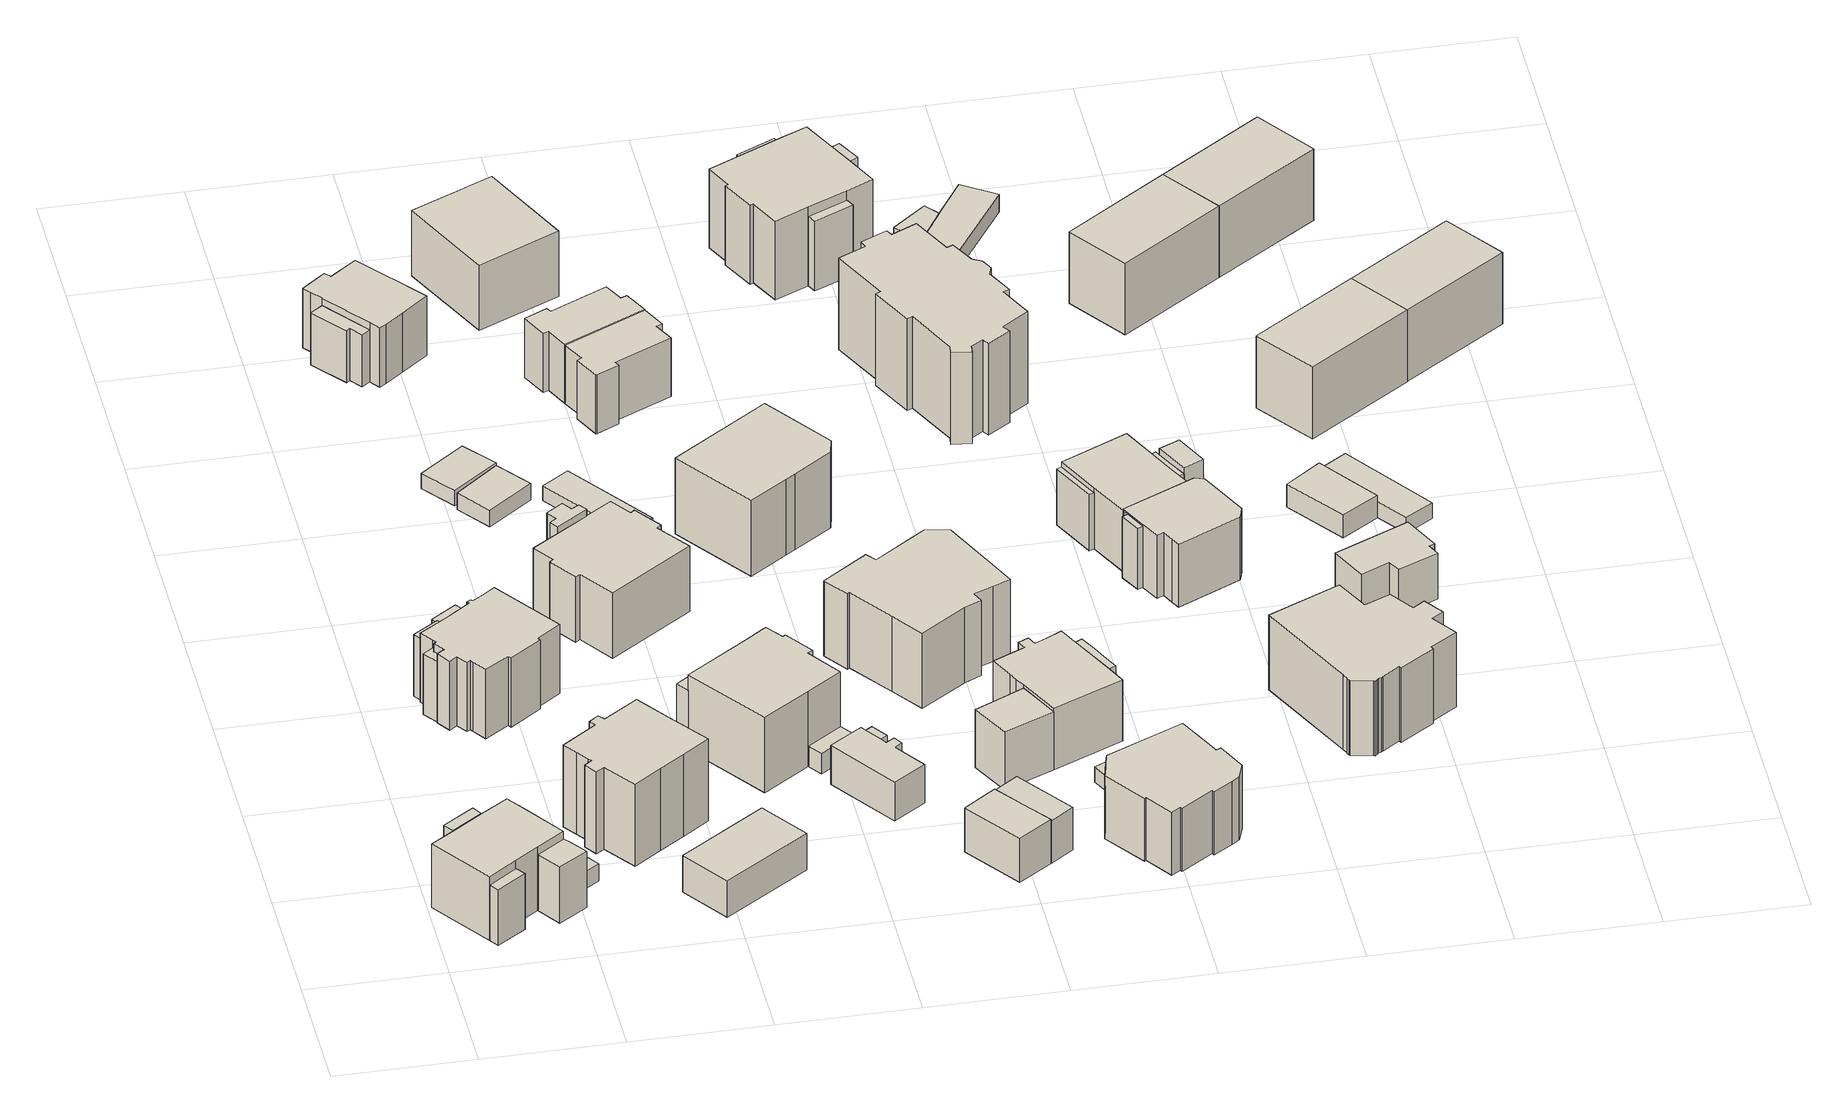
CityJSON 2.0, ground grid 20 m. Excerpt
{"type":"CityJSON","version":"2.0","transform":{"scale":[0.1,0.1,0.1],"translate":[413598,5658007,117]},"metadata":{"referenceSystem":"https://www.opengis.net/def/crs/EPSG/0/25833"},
"CityObjects":{
"building1":{"type":"Building","attributes":{"Gemeindeschluessel":14612000,"Geometrietyp2DReferenz":"3000","function":"31001_9998","roofType":"9999"},"children":["building1-1","building1-2","building1-3","building1-4"]},
"building1-1":{"type":"BuildingPart","attributes":{"Dachtyp_tdc":"tdcTentRoof","Dachneigung":26.43,"QualitaetDacherkennung":45,"Geometrietyp2DReferenz":"3000","measuredHeight":11.79,"roofType":"3500"},"parents":["building1"],"geometry":[{"type":"Solid","lod":"1","boundaries":[[[[0,1,2,3,4,5,6,7,8]],[[9,10,11,12,13,14,15,16,17]],[[8,10,9,0]],[[7,11,10,8]],[[6,12,11,7]],[[5,13,12,6]],[[4,14,13,5]],[[3,15,14,4]],[[2,16,15,3]],[[1,17,16,2]],[[0,9,17,1]]]]}]},
"building1-2":{"type":"BuildingPart","attributes":{"Dachtyp_tdc":"tdcPolyFlatRoof","Dachneigung":28.21,"QualitaetDacherkennung":43,"Geometrietyp2DReferenz":"3000","measuredHeight":9.54,"roofType":"2100"},"parents":["building1"],"geometry":[{"type":"Solid","lod":"1","boundaries":[[[[18,19,20,21]],[[22,16,15,23]],[[21,16,22,18]],[[20,15,16,21]],[[19,23,15,20]],[[18,22,23,19]]]]}]},
"building1-3":{"type":"BuildingPart","attributes":{"Dachtyp_tdc":"tdcHipAndGableRoof","Dachneigung":23.7,"QualitaetDacherkennung":66,"Geometrietyp2DReferenz":"3000","measuredHeight":9.81,"roofType":"5000"},"parents":["building1"],"geometry":[{"type":"Solid","lod":"1","boundaries":[[[[24,25,26,27,28]],[[29,14,13,30,31]],[[28,14,29,24]],[[27,13,14,28]],[[26,30,13,27]],[[25,31,30,26]],[[24,29,31,25]]]]}]},
"building1-4":{"type":"BuildingPart","attributes":{"Dachtyp_tdc":"tdcGableRoof","Dachneigung":13.94,"QualitaetDacherkennung":44,"Geometrietyp2DReferenz":"3000","measuredHeight":10.9,"roofType":"3100"},"parents":["building1"],"geometry":[{"type":"Solid","lod":"1","boundaries":[[[[32,33,34,35]],[[9,36,37,10]],[[35,36,9,32]],[[34,37,36,35]],[[33,10,37,34]],[[32,9,10,33]]]]}]},
"building2":{"type":"Building","attributes":{"Dachtyp_tdc":"tdcPolyFlatRoof","Gemeindeschluessel":14612000,"Dachneigung":3.48,"QualitaetDacherkennung":64,"Geometrietyp2DReferenz":"3000","measuredHeight":2.97,"function":"31001_9998","roofType":"2100"},"geometry":[{"type":"Solid","lod":"1","boundaries":[[[[38,39,40,41,42,43]],[[30,12,44,45,46,47]],[[43,12,30,38]],[[42,44,12,43]],[[41,45,44,42]],[[40,46,45,41]],[[39,47,46,40]],[[38,30,47,39]]]]}]},
"building3":{"type":"Building","attributes":{"Dachtyp_tdc":"tdcFreeFormRoof","Gemeindeschluessel":14612000,"Dachneigung":14.74,"QualitaetDacherkennung":33,"Geometrietyp2DReferenz":"3000","measuredHeight":10,"function":"31001_9998","roofType":"5000"},"geometry":[{"type":"Solid","lod":"1","boundaries":[[[[48,49,50,51,52,53]],[[54,55,56,57,58,59]],[[53,55,54,48]],[[52,56,55,53]],[[51,57,56,52]],[[50,58,57,51]],[[49,59,58,50]],[[48,54,59,49]]]]}]},
"building4":{"type":"Building","attributes":{"Gemeindeschluessel":14612000,"Geometrietyp2DReferenz":"3000","function":"31001_9998","roofType":"9999"},"children":["building4-1","building4-2","building4-3"]},
"building4-1":{"type":"BuildingPart","attributes":{"Dachtyp_tdc":"tdcFreeFormRoof","Dachneigung":18.58,"QualitaetDacherkennung":23,"Geometrietyp2DReferenz":"3000","measuredHeight":10.17,"roofType":"5000"},"parents":["building4"],"geometry":[{"type":"Solid","lod":"1","boundaries":[[[[60,61,62,63]],[[64,65,66,67]],[[63,65,64,60]],[[62,66,65,63]],[[61,67,66,62]],[[60,64,67,61]]]]}]},
"building4-2":{"type":"BuildingPart","attributes":{"Dachtyp_tdc":"tdcHipRoof","Dachneigung":30.37,"QualitaetDacherkennung":63,"Geometrietyp2DReferenz":"3000","measuredHeight":13.62,"roofType":"3200"},"parents":["building4"],"geometry":[{"type":"Solid","lod":"1","boundaries":[[[[68,69,70,71,72,73,74,75,76,77,78,79,80,81,82,83,84,85,86,87,88,89,90,91,92]],[[64,93,94,95,96,97,98,99,100,101,102,103,104,105,106,107,108,109,110,111,112,113,114,115,65]],[[92,93,64,68]],[[91,94,93,92]],[[90,95,94,91]],[[89,96,95,90]],[[88,97,96,89]],[[87,98,97,88]],[[86,99,98,87]],[[85,100,99,86]],[[84,101,100,85]],[[83,102,101,84]],[[82,103,102,83]],[[81,104,103,82]],[[80,105,104,81]],[[79,106,105,80]],[[78,107,106,79]],[[77,108,107,78]],[[76,109,108,77]],[[75,110,109,76]],[[74,111,110,75]],[[73,112,111,74]],[[72,113,112,73]],[[71,114,113,72]],[[70,115,114,71]],[[69,65,115,70]],[[68,64,65,69]]]]}]},
"building4-3":{"type":"BuildingPart","attributes":{"Dachtyp_tdc":"tdcPolyFlatRoof","Dachneigung":27.55,"QualitaetDacherkennung":15,"Geometrietyp2DReferenz":"3000","measuredHeight":10.38,"roofType":"2100"},"parents":["building4"],"geometry":[{"type":"Solid","lod":"1","boundaries":[[[[116,117,118,119,120,121,122]],[[93,64,67,123,124,125,94]],[[122,64,93,116]],[[121,67,64,122]],[[120,123,67,121]],[[119,124,123,120]],[[118,125,124,119]],[[117,94,125,118]],[[116,93,94,117]]]]}]},
"building5":{"type":"Building","attributes":{"Dachtyp_tdc":"tdcHipRoof","Gemeindeschluessel":14612000,"Dachneigung":27.73,"QualitaetDacherkennung":63,"Geometrietyp2DReferenz":"3000","measuredHeight":15.5,"function":"31001_9998","roofType":"3200"},"geometry":[{"type":"Solid","lod":"1","boundaries":[[[[126,127,128,129,130,131,132,133,134,135,136,137,138,139,140,141,142]],[[143,144,145,146,147,148,149,150,151,152,153,154,155,156,157,158,159]],[[142,144,143,126]],[[141,145,144,142]],[[140,146,145,141]],[[139,147,146,140]],[[138,148,147,139]],[[137,149,148,138]],[[136,150,149,137]],[[135,151,150,136]],[[134,152,151,135]],[[133,153,152,134]],[[132,154,153,133]],[[131,155,154,132]],[[130,156,155,131]],[[129,157,156,130]],[[128,158,157,129]],[[127,159,158,128]],[[126,143,159,127]]]]}]},
"building6":{"type":"Building","attributes":{"Dachtyp_tdc":"tdcGableRoof","Gemeindeschluessel":14612000,"Dachneigung":11.67,"QualitaetDacherkennung":85,"Geometrietyp2DReferenz":"3000","measuredHeight":6.37,"function":"31001_9998","roofType":"3100"},"geometry":[{"type":"Solid","lod":"1","boundaries":[[[[160,161,162,163]],[[164,165,166,167]],[[163,165,164,160]],[[162,166,165,163]],[[161,167,166,162]],[[160,164,167,161]]]]}]},
"building7":{"type":"Building","attributes":{"Dachtyp_tdc":"tdcPolyFlatRoof","Gemeindeschluessel":14612000,"Dachneigung":0,"QualitaetDacherkennung":71,"Geometrietyp2DReferenz":"3000","measuredHeight":2.47,"function":"31001_9998","roofType":"1000"},"geometry":[{"type":"Solid","lod":"1","boundaries":[[[[168,169,170,171]],[[172,173,174,175]],[[171,173,172,168]],[[170,174,173,171]],[[169,175,174,170]],[[168,172,175,169]]]]}]},
"building8":{"type":"Building","attributes":{"Dachtyp_tdc":"tdcPolyFlatRoof","Gemeindeschluessel":14612000,"Dachneigung":0,"QualitaetDacherkennung":57,"Geometrietyp2DReferenz":"3000","measuredHeight":2.77,"function":"31001_9998","roofType":"1000"},"geometry":[{"type":"Solid","lod":"1","boundaries":[[[[176,177,178,179]],[[180,181,182,183]],[[179,181,180,176]],[[178,182,181,179]],[[177,183,182,178]],[[176,180,183,177]]]]}]},
"building9":{"type":"Building","attributes":{"Gemeindeschluessel":14612000,"Geometrietyp2DReferenz":"3000","function":"31001_9998","roofType":"9999"},"children":["building9-1","building9-2"]},
"building9-1":{"type":"BuildingPart","attributes":{"Dachtyp_tdc":"tdcPolyFlatRoof","Dachneigung":7.54,"QualitaetDacherkennung":44,"Geometrietyp2DReferenz":"3000","measuredHeight":8.56,"roofType":"2100"},"parents":["building9"],"geometry":[{"type":"Solid","lod":"1","boundaries":[[[[184,185,186,187,188,189,190]],[[191,192,193,194,195,196,197]],[[190,191,197,184]],[[189,192,191,190]],[[188,193,192,189]],[[187,194,193,188]],[[186,195,194,187]],[[185,196,195,186]],[[184,197,196,185]]]]}]},
"building9-2":{"type":"BuildingPart","attributes":{"Dachtyp_tdc":"tdcGableRoof","Dachneigung":13.08,"QualitaetDacherkennung":30,"Geometrietyp2DReferenz":"3000","measuredHeight":10.65,"roofType":"3100"},"parents":["building9"],"geometry":[{"type":"Solid","lod":"1","boundaries":[[[[198,199,200,201,202,203,204,205,206,207,208,209,210]],[[196,211,212,213,214,215,216,217,218,219,220,221,197]],[[210,196,197,198]],[[209,211,196,210]],[[208,212,211,209]],[[207,213,212,208]],[[206,214,213,207]],[[205,215,214,206]],[[204,216,215,205]],[[203,217,216,204]],[[202,218,217,203]],[[201,219,218,202]],[[200,220,219,201]],[[199,221,220,200]],[[198,197,221,199]]]]}]},
"building10":{"type":"Building","attributes":{"Gemeindeschluessel":14612000,"Geometrietyp2DReferenz":"3000","function":"31001_9998","roofType":"9999"},"children":["building10-1","building10-2"]},
"building10-1":{"type":"BuildingPart","attributes":{"Dachtyp_tdc":"tdcCutTentRoof","Dachneigung":45.8,"QualitaetDacherkennung":54,"Geometrietyp2DReferenz":"3000","measuredHeight":13.41,"roofType":"9999"},"parents":["building10"],"geometry":[{"type":"Solid","lod":"1","boundaries":[[[[222,223,224,225,226,227,228,229,230,231,232,233,234,235,236]],[[237,238,239,240,241,242,243,244,245,246,247,248,249,250,251]],[[236,238,237,222]],[[235,239,238,236]],[[234,240,239,235]],[[233,241,240,234]],[[232,242,241,233]],[[231,243,242,232]],[[230,244,243,231]],[[229,245,244,230]],[[228,246,245,229]],[[227,247,246,228]],[[226,248,247,227]],[[225,249,248,226]],[[224,250,249,225]],[[223,251,250,224]],[[222,237,251,223]]]]}]},
"building10-2":{"type":"BuildingPart","attributes":{"Dachtyp_tdc":"tdcFreeFormRoof","Dachneigung":16.87,"QualitaetDacherkennung":27,"Geometrietyp2DReferenz":"3000","measuredHeight":12.08,"roofType":"5000"},"parents":["building10"],"geometry":[{"type":"Solid","lod":"1","boundaries":[[[[252,253,254,255,256,257,258,259,260]],[[261,262,263,264,238,237,251,265,266]],[[260,262,261,252]],[[259,263,262,260]],[[258,264,263,259]],[[257,238,264,258]],[[256,237,238,257]],[[255,251,237,256]],[[254,265,251,255]],[[253,266,265,254]],[[252,261,266,253]]]]}]},
"building11":{"type":"Building","attributes":{"Gemeindeschluessel":14612000,"Geometrietyp2DReferenz":"3000","function":"31001_9998","roofType":"9999"},"children":["building11-1","building11-2","building11-3","building11-4"]},
"building11-1":{"type":"BuildingPart","attributes":{"Dachtyp_tdc":"tdcFreeFormRoof","Dachneigung":59.12,"QualitaetDacherkennung":9,"Geometrietyp2DReferenz":"3000","measuredHeight":10.63,"roofType":"5000"},"parents":["building11"],"geometry":[{"type":"Solid","lod":"1","boundaries":[[[[267,268,269,270]],[[271,272,273,274]],[[270,272,271,267]],[[269,273,272,270]],[[268,274,273,269]],[[267,271,274,268]]]]}]},
"building11-2":{"type":"BuildingPart","attributes":{"Dachtyp_tdc":"tdcGableRoof","Dachneigung":43.12,"QualitaetDacherkennung":3,"Geometrietyp2DReferenz":"3000","measuredHeight":8.92,"roofType":"3100"},"parents":["building11"],"geometry":[{"type":"Solid","lod":"1","boundaries":[[[[275,276,277,278]],[[279,280,281,282]],[[278,280,279,275]],[[277,281,280,278]],[[276,282,281,277]],[[275,279,282,276]]]]}]},
"building11-3":{"type":"BuildingPart","attributes":{"Dachtyp_tdc":"tdcHipRoof","Dachneigung":21.95,"QualitaetDacherkennung":55,"Geometrietyp2DReferenz":"3000","measuredHeight":14.05,"roofType":"3200"},"parents":["building11"],"geometry":[{"type":"Solid","lod":"1","boundaries":[[[[283,284,285,286,287,288,289,290,291,292,293,294]],[[295,280,296,297,298,299,300,301,302,271,274,281]],[[294,280,295,283]],[[293,296,280,294]],[[292,297,296,293]],[[291,298,297,292]],[[290,299,298,291]],[[289,300,299,290]],[[288,301,300,289]],[[287,302,301,288]],[[286,271,302,287]],[[285,274,271,286]],[[284,281,274,285]],[[283,295,281,284]]]]}]},
"building11-4":{"type":"BuildingPart","attributes":{"Dachtyp_tdc":"tdcPolyFlatRoof","Dachneigung":18,"QualitaetDacherkennung":49,"Geometrietyp2DReferenz":"3000","measuredHeight":3.8,"roofType":"2100"},"parents":["building11"],"geometry":[{"type":"Solid","lod":"1","boundaries":[[[[303,304,305,306]],[[307,301,300,308]],[[306,301,307,303]],[[305,300,301,306]],[[304,308,300,305]],[[303,307,308,304]]]]}]},
"building12":{"type":"Building","attributes":{"Dachtyp_tdc":"tdcPolyFlatRoof","Gemeindeschluessel":14612000,"Dachneigung":2.93,"QualitaetDacherkennung":63,"Geometrietyp2DReferenz":"3000","measuredHeight":2.53,"function":"31001_9998","roofType":"2100"},"geometry":[{"type":"Solid","lod":"1","boundaries":[[[[309,310,311,312]],[[313,314,315,316]],[[312,314,313,309]],[[311,315,314,312]],[[310,316,315,311]],[[309,313,316,310]]]]}]},
"building13":{"type":"Building","attributes":{"Dachtyp_tdc":"tdcPolyFlatRoof","Gemeindeschluessel":14612000,"Dachneigung":0,"QualitaetDacherkennung":79,"Geometrietyp2DReferenz":"3000","measuredHeight":6.3,"function":"31001_9998","roofType":"1000"},"geometry":[{"type":"Solid","lod":"1","boundaries":[[[[317,318,319,320,321,322,323,324,325,326,327,328]],[[329,330,331,332,333,334,335,336,337,338,339,340]],[[328,330,329,317]],[[327,331,330,328]],[[326,332,331,327]],[[325,333,332,326]],[[324,334,333,325]],[[323,335,334,324]],[[322,336,335,323]],[[321,337,336,322]],[[320,338,337,321]],[[319,339,338,320]],[[318,340,339,319]],[[317,329,340,318]]]]}]},
"building14":{"type":"Building","attributes":{"Dachtyp_tdc":"tdcPolyFlatRoof","Gemeindeschluessel":14612000,"Dachneigung":0,"QualitaetDacherkennung":38,"Geometrietyp2DReferenz":"3000","measuredHeight":5.96,"function":"31001_9998","roofType":"1000"},"geometry":[{"type":"Solid","lod":"1","boundaries":[[[[341,342,343,344]],[[345,346,347,348]],[[344,346,345,341]],[[343,347,346,344]],[[342,348,347,343]],[[341,345,348,342]]]]}]},
"building15":{"type":"Building","attributes":{"Dachtyp_tdc":"tdcPolyFlatRoof","Gemeindeschluessel":14612000,"Dachneigung":18.87,"QualitaetDacherkennung":74,"Geometrietyp2DReferenz":"3000","measuredHeight":8.17,"function":"31001_9998","roofType":"2100"},"geometry":[{"type":"Solid","lod":"1","boundaries":[[[[349,350,351,352,353]],[[354,355,356,357,358]],[[353,355,354,349]],[[352,356,355,353]],[[351,357,356,352]],[[350,358,357,351]],[[349,354,358,350]]]]}]},
"building16":{"type":"Building","attributes":{"Gemeindeschluessel":14612000,"Geometrietyp2DReferenz":"3000","function":"31001_9998","roofType":"9999"},"children":["building16-1","building16-2"]},
"building16-1":{"type":"BuildingPart","attributes":{"Dachtyp_tdc":"tdcFreeFormRoof","Dachneigung":26.65,"QualitaetDacherkennung":18,"Geometrietyp2DReferenz":"3000","measuredHeight":5.58,"roofType":"5000"},"parents":["building16"],"geometry":[{"type":"Solid","lod":"1","boundaries":[[[[359,360,361,362]],[[363,364,365,366]],[[362,363,366,359]],[[361,364,363,362]],[[360,365,364,361]],[[359,366,365,360]]]]}]},
"building16-2":{"type":"BuildingPart","attributes":{"Dachtyp_tdc":"tdcCutTentRoof","Dachneigung":1.05,"QualitaetDacherkennung":61,"Geometrietyp2DReferenz":"3000","measuredHeight":12.23,"roofType":"9999"},"parents":["building16"],"geometry":[{"type":"Solid","lod":"1","boundaries":[[[[367,368,369,370,371,372,373]],[[374,375,376,366,365,377,378]],[[373,375,374,367]],[[372,376,375,373]],[[371,366,376,372]],[[370,365,366,371]],[[369,377,365,370]],[[368,378,377,369]],[[367,374,378,368]]]]}]},
"building17":{"type":"Building","attributes":{"Dachtyp_tdc":"tdcHipRoof","Gemeindeschluessel":14612000,"Dachneigung":34.78,"QualitaetDacherkennung":43,"Geometrietyp2DReferenz":"3000","measuredHeight":11.59,"function":"31001_9998","roofType":"3200"},"geometry":[{"type":"Solid","lod":"1","boundaries":[[[[379,380,381,382,383,384,385,386,387,388,389]],[[390,391,392,393,394,395,396,397,398,399,400]],[[389,391,390,379]],[[388,392,391,389]],[[387,393,392,388]],[[386,394,393,387]],[[385,395,394,386]],[[384,396,395,385]],[[383,397,396,384]],[[382,398,397,383]],[[381,399,398,382]],[[380,400,399,381]],[[379,390,400,380]]]]}]},
"building18":{"type":"Building","attributes":{"Dachtyp_tdc":"tdcHipRoof","Gemeindeschluessel":14612000,"Dachneigung":34.89,"QualitaetDacherkennung":44,"Geometrietyp2DReferenz":"3000","measuredHeight":11.41,"function":"31001_9998","roofType":"3200"},"geometry":[{"type":"Solid","lod":"1","boundaries":[[[[401,402,403,404,405,406,407,408,409,410,411,412]],[[413,414,415,416,395,394,393,417,418,419,420,421]],[[412,414,413,401]],[[411,415,414,412]],[[410,416,415,411]],[[409,395,416,410]],[[408,394,395,409]],[[407,393,394,408]],[[406,417,393,407]],[[405,418,417,406]],[[404,419,418,405]],[[403,420,419,404]],[[402,421,420,403]],[[401,413,421,402]]]]}]},
"building19":{"type":"Building","attributes":{"Dachtyp_tdc":"tdcPolyFlatRoof","Gemeindeschluessel":14612000,"Dachneigung":20.13,"QualitaetDacherkennung":77,"Geometrietyp2DReferenz":"3000","measuredHeight":7.75,"function":"31001_9998","roofType":"2100"},"geometry":[{"type":"Solid","lod":"1","boundaries":[[[[422,423,424,425,426]],[[355,354,427,428,356]],[[426,354,355,422]],[[425,427,354,426]],[[424,428,427,425]],[[423,356,428,424]],[[422,355,356,423]]]]}]},
"building20":{"type":"Building","attributes":{"Dachtyp_tdc":"tdcFreeFormRoof","Gemeindeschluessel":14612000,"Dachneigung":25.95,"QualitaetDacherkennung":64,"Geometrietyp2DReferenz":"3000","measuredHeight":14.13,"function":"31001_9998","roofType":"5000"},"geometry":[{"type":"Solid","lod":"1","boundaries":[[[[429,430,431,432,433,434,435]],[[436,437,438,439,440,441,442]],[[435,437,436,429]],[[434,438,437,435]],[[433,439,438,434]],[[432,440,439,433]],[[431,441,440,432]],[[430,442,441,431]],[[429,436,442,430]]]]}]},
"building21":{"type":"Building","attributes":{"Dachtyp_tdc":"tdcFreeFormRoof","Gemeindeschluessel":14612000,"Dachneigung":24.63,"QualitaetDacherkennung":23,"Geometrietyp2DReferenz":"3000","measuredHeight":14.99,"function":"31001_9998","roofType":"5000"},"geometry":[{"type":"Solid","lod":"1","boundaries":[[[[443,444,445,446,447,448,449,450,451,452,453,454,455,456,457]],[[458,459,460,461,462,463,464,465,466,467,468,469,470,471,472]],[[457,459,458,443]],[[456,460,459,457]],[[455,461,460,456]],[[454,462,461,455]],[[453,463,462,454]],[[452,464,463,453]],[[451,465,464,452]],[[450,466,465,451]],[[449,467,466,450]],[[448,468,467,449]],[[447,469,468,448]],[[446,470,469,447]],[[445,471,470,446]],[[444,472,471,445]],[[443,458,472,444]]]]}]},
"building22":{"type":"Building","attributes":{"Gemeindeschluessel":14612000,"Geometrietyp2DReferenz":"3000","function":"31001_9998","roofType":"9999"},"children":["building22-1","building22-2","building22-3"]},
"building22-1":{"type":"BuildingPart","attributes":{"Dachtyp_tdc":"tdcPolyFlatRoof","Dachneigung":0,"QualitaetDacherkennung":46,"Geometrietyp2DReferenz":"3000","measuredHeight":9.5,"roofType":"1000"},"parents":["building22"],"geometry":[{"type":"Solid","lod":"1","boundaries":[[[[473,474,475,476,477]],[[478,479,480,481,482]],[[477,479,478,473]],[[476,480,479,477]],[[475,481,480,476]],[[474,482,481,475]],[[473,478,482,474]]]]}]},
"building22-2":{"type":"BuildingPart","attributes":{"Dachtyp_tdc":"tdcPolyFlatRoof","Dachneigung":39.71,"QualitaetDacherkennung":47,"Geometrietyp2DReferenz":"3000","measuredHeight":10.29,"roofType":"2100"},"parents":["building22"],"geometry":[{"type":"Solid","lod":"1","boundaries":[[[[483,484,485,486,487,488]],[[489,490,491,492,493,494]],[[488,489,494,483]],[[487,490,489,488]],[[486,491,490,487]],[[485,492,491,486]],[[484,493,492,485]],[[483,494,493,484]]]]}]},
"building22-3":{"type":"BuildingPart","attributes":{"Dachtyp_tdc":"tdcCutTentRoof","Dachneigung":0.079,"QualitaetDacherkennung":74,"Geometrietyp2DReferenz":"3000","measuredHeight":12.38,"roofType":"9999"},"parents":["building22"],"geometry":[{"type":"Solid","lod":"1","boundaries":[[[[495,496,497,498,499,500,501,502,503,504,505,506,507,508,509]],[[510,511,512,513,514,515,516,517,518,494,493,519,482,481,520]],[[509,511,510,495]],[[508,512,511,509]],[[507,513,512,508]],[[506,514,513,507]],[[505,515,514,506]],[[504,516,515,505]],[[503,517,516,504]],[[502,518,517,503]],[[501,494,518,502]],[[500,493,494,501]],[[499,519,493,500]],[[498,482,519,499]],[[497,481,482,498]],[[496,520,481,497]],[[495,510,520,496]]]]}]},
"building23":{"type":"Building","attributes":{"Dachtyp_tdc":"tdcPolyFlatRoof","Gemeindeschluessel":14612000,"Dachneigung":0,"QualitaetDacherkennung":78,"Geometrietyp2DReferenz":"3000","measuredHeight":2.54,"function":"31001_9998","roofType":"1000"},"geometry":[{"type":"Solid","lod":"1","boundaries":[[[[521,522,523,524]],[[525,526,527,528]],[[524,526,525,521]],[[523,527,526,524]],[[522,528,527,523]],[[521,525,528,522]]]]}]},
"building24":{"type":"Building","attributes":{"Dachtyp_tdc":"tdcFreeFormRoof","Gemeindeschluessel":14612000,"Dachneigung":20.01,"QualitaetDacherkennung":57,"Geometrietyp2DReferenz":"3000","measuredHeight":11.56,"function":"31001_9998","roofType":"5000"},"geometry":[{"type":"Solid","lod":"1","boundaries":[[[[529,530,531,532,533,534,535,536,537,538,539,540,541,542,543,544,545,546]],[[547,548,549,550,551,552,553,554,555,556,557,558,559,560,561,562,563,564]],[[546,548,547,529]],[[545,549,548,546]],[[544,550,549,545]],[[543,551,550,544]],[[542,552,551,543]],[[541,553,552,542]],[[540,554,553,541]],[[539,555,554,540]],[[538,556,555,539]],[[537,557,556,538]],[[536,558,557,537]],[[535,559,558,536]],[[534,560,559,535]],[[533,561,560,534]],[[532,562,561,533]],[[531,563,562,532]],[[530,564,563,531]],[[529,547,564,530]]]]}]},
"building25":{"type":"Building","attributes":{"Dachtyp_tdc":"tdcPolyFlatRoof","Gemeindeschluessel":14612000,"Dachneigung":0,"QualitaetDacherkennung":32,"Geometrietyp2DReferenz":"3000","measuredHeight":5.42,"function":"31001_9998","roofType":"1000"},"geometry":[{"type":"Solid","lod":"1","boundaries":[[[[565,566,567,568]],[[491,490,569,570]],[[568,490,491,565]],[[567,569,490,568]],[[566,570,569,567]],[[565,491,570,566]]]]}]},
"building26":{"type":"Building","attributes":{"Gemeindeschluessel":14612000,"Geometrietyp2DReferenz":"3000","function":"31001_9998","roofType":"9999"},"children":["building26-1","building26-2","building26-3","building26-4"]},
"building26-1":{"type":"BuildingPart","attributes":{"Dachtyp_tdc":"tdcCutTentRoof","Dachneigung":29.73,"QualitaetDacherkennung":63,"Geometrietyp2DReferenz":"3000","measuredHeight":14.59,"roofType":"9999"},"parents":["building26"],"geometry":[{"type":"Solid","lod":"1","boundaries":[[[[571,572,573,574,575,576,577,578,579,580,581,582,583,584]],[[585,586,587,588,589,590,591,592,593,594,595,596,597,598]],[[584,586,585,571]],[[583,587,586,584]],[[582,588,587,583]],[[581,589,588,582]],[[580,590,589,581]],[[579,591,590,580]],[[578,592,591,579]],[[577,593,592,578]],[[576,594,593,577]],[[575,595,594,576]],[[574,596,595,575]],[[573,597,596,574]],[[572,598,597,573]],[[571,585,598,572]]]]}]},
"building26-2":{"type":"BuildingPart","attributes":{"Dachtyp_tdc":"tdcPolyFlatRoof","Dachneigung":34.37,"QualitaetDacherkennung":21,"Geometrietyp2DReferenz":"3000","measuredHeight":12.56,"roofType":"2100"},"parents":["building26"],"geometry":[{"type":"Solid","lod":"1","boundaries":[[[[599,600,601,602,603]],[[589,588,604,605,606]],[[603,588,589,599]],[[602,604,588,603]],[[601,605,604,602]],[[600,606,605,601]],[[599,589,606,600]]]]}]},
"building26-3":{"type":"BuildingPart","attributes":{"Dachtyp_tdc":"tdcFreeFormRoof","Dachneigung":66.61,"QualitaetDacherkennung":26,"Geometrietyp2DReferenz":"3000","measuredHeight":12.21,"roofType":"5000"},"parents":["building26"],"geometry":[{"type":"Solid","lod":"1","boundaries":[[[[607,608,609,610]],[[611,612,595,594]],[[610,611,594,607]],[[609,612,611,610]],[[608,595,612,609]],[[607,594,595,608]]]]}]},
"building26-4":{"type":"BuildingPart","attributes":{"Dachtyp_tdc":"tdcPolyFlatRoof","Dachneigung":14.74,"QualitaetDacherkennung":61,"Geometrietyp2DReferenz":"3000","measuredHeight":12.71,"roofType":"2100"},"parents":["building26"],"geometry":[{"type":"Solid","lod":"1","boundaries":[[[[613,614,615,616]],[[591,617,618,592]],[[615,617,591,616]],[[614,618,617,615]],[[613,592,618,614]],[[616,591,592,613]]]]}]},
"building27":{"type":"Building","attributes":{"Dachtyp_tdc":"tdcFreeFormRoof","Gemeindeschluessel":14612000,"Dachneigung":27.06,"QualitaetDacherkennung":54,"Geometrietyp2DReferenz":"3000","measuredHeight":16.71,"function":"31001_9998","roofType":"5000"},"geometry":[{"type":"Solid","lod":"1","boundaries":[[[[619,620,621,622,623,624,625,626,627,628,629,630,631,632,633,634,635,636,637,638,639,640,641,642,643,644,645]],[[646,647,648,649,650,651,652,653,654,655,656,657,658,659,660,661,662,663,664,665,666,667,668,669,670,671,672]],[[645,647,646,619]],[[644,648,647,645]],[[643,649,648,644]],[[642,650,649,643]],[[641,651,650,642]],[[640,652,651,641]],[[639,653,652,640]],[[638,654,653,639]],[[637,655,654,638]],[[636,656,655,637]],[[635,657,656,636]],[[634,658,657,635]],[[633,659,658,634]],[[632,660,659,633]],[[631,661,660,632]],[[630,662,661,631]],[[629,663,662,630]],[[628,664,663,629]],[[627,665,664,628]],[[626,666,665,627]],[[625,667,666,626]],[[624,668,667,625]],[[623,669,668,624]],[[622,670,669,623]],[[621,671,670,622]],[[620,672,671,621]],[[619,646,672,620]]]]}]},
"building28":{"type":"Building","attributes":{"Gemeindeschluessel":14612000,"Geometrietyp2DReferenz":"3000","function":"31001_9998","roofType":"9999"},"children":["building28-1","building28-2","building28-3","building28-4","building28-5"]},
"building28-1":{"type":"BuildingPart","attributes":{"Dachtyp_tdc":"tdcGableRoof","Dachneigung":27.99,"QualitaetDacherkennung":71,"Geometrietyp2DReferenz":"3000","measuredHeight":10.46,"roofType":"3100"},"parents":["building28"],"geometry":[{"type":"Solid","lod":"1","boundaries":[[[[673,674,675,676,677,678,679,680,681]],[[682,683,684,685,686,687,688,689,690]],[[681,683,682,673]],[[680,684,683,681]],[[679,685,684,680]],[[678,686,685,679]],[[677,687,686,678]],[[676,688,687,677]],[[675,689,688,676]],[[674,690,689,675]],[[673,682,690,674]]]]}]},
"building28-2":{"type":"BuildingPart","attributes":{"Dachtyp_tdc":"tdcHipAndGableRoof","Dachneigung":21.32,"QualitaetDacherkennung":75,"Geometrietyp2DReferenz":"3000","measuredHeight":11.21,"roofType":"5000"},"parents":["building28"],"geometry":[{"type":"Solid","lod":"1","boundaries":[[[[691,692,693,694,695,696,697,698,699,700,701,702,698,697]],[[703,704,705,706,707,708,709,705,704,710,711,683,690,712]],[[697,704,703,691]],[[705,698,702,706]],[[701,707,706,702]],[[700,708,707,701]],[[699,709,708,700]],[[698,705,709,699]],[[704,697,696,710]],[[695,711,710,696]],[[694,683,711,695]],[[693,690,683,694]],[[692,712,690,693]],[[691,703,712,692]]]]}]},
"building28-3":{"type":"BuildingPart","attributes":{"Dachtyp_tdc":"tdcFreeFormRoof","Dachneigung":38.05,"QualitaetDacherkennung":45,"Geometrietyp2DReferenz":"3000","measuredHeight":9.36,"roofType":"5000"},"parents":["building28"],"geometry":[{"type":"Solid","lod":"1","boundaries":[[[[713,714,715,716]],[[710,717,718,711]],[[716,717,710,713]],[[715,718,717,716]],[[714,711,718,715]],[[713,710,711,714]]]]}]},
"building28-4":{"type":"BuildingPart","attributes":{"Dachtyp_tdc":"tdcFreeFormRoof","Dachneigung":39.58,"QualitaetDacherkennung":49,"Geometrietyp2DReferenz":"3000","measuredHeight":11.83,"roofType":"5000"},"parents":["building28"],"geometry":[{"type":"Solid","lod":"1","boundaries":[[[[719,720,721,722,723,724,725,726,727,728,729,730,731,732]],[[733,734,735,736,737,738,707,706,704,712,739,740,741,742]],[[732,734,733,719]],[[731,735,734,732]],[[730,736,735,731]],[[729,737,736,730]],[[728,738,737,729]],[[727,707,738,728]],[[726,706,707,727]],[[725,704,706,726]],[[724,712,704,725]],[[723,739,712,724]],[[722,740,739,723]],[[721,741,740,722]],[[720,742,741,721]],[[719,733,742,720]]]]}]},
"building28-5":{"type":"BuildingPart","attributes":{"Dachtyp_tdc":"tdcHipAndGableRoof","Dachneigung":17.3,"QualitaetDacherkennung":57,"Geometrietyp2DReferenz":"3000","measuredHeight":9.97,"roofType":"5000"},"parents":["building28"],"geometry":[{"type":"Solid","lod":"1","boundaries":[[[[743,744,745,746]],[[687,747,748,689]],[[746,747,687,743]],[[745,748,747,746]],[[744,689,748,745]],[[743,687,689,744]]]]}]},
"building29":{"type":"Building","attributes":{"Dachtyp_tdc":"tdcPolyFlatRoof","Gemeindeschluessel":14612000,"Dachneigung":0,"QualitaetDacherkennung":79,"Geometrietyp2DReferenz":"3000","measuredHeight":2.89,"function":"31001_9998","roofType":"1000"},"geometry":[{"type":"Solid","lod":"1","boundaries":[[[[749,750,751,752]],[[753,754,755,756]],[[752,754,753,749]],[[751,755,754,752]],[[750,756,755,751]],[[749,753,756,750]]]]}]},
"building30":{"type":"Building","attributes":{"Dachtyp_tdc":"tdcFreeFormRoof","Gemeindeschluessel":14612000,"Dachneigung":30.43,"QualitaetDacherkennung":44,"Geometrietyp2DReferenz":"3000","measuredHeight":14.26,"function":"31001_9998","roofType":"5000"},"geometry":[{"type":"Solid","lod":"1","boundaries":[[[[757,758,759,760,761,762,763,764,765,766,767,768,769,770,771,772,773,774,775,776,777,778,779,780,781,782]],[[783,784,785,786,787,788,789,790,791,792,793,794,795,796,797,798,799,800,801,802,803,804,805,806,807,808]],[[782,784,783,757]],[[781,785,784,782]],[[780,786,785,781]],[[779,787,786,780]],[[778,788,787,779]],[[777,789,788,778]],[[776,790,789,777]],[[775,791,790,776]],[[774,792,791,775]],[[773,793,792,774]],[[772,794,793,773]],[[771,795,794,772]],[[770,796,795,771]],[[769,797,796,770]],[[768,798,797,769]],[[767,799,798,768]],[[766,800,799,767]],[[765,801,800,766]],[[764,802,801,765]],[[763,803,802,764]],[[762,804,803,763]],[[761,805,804,762]],[[760,806,805,761]],[[759,807,806,760]],[[758,808,807,759]],[[757,783,808,758]]]]}]},
"building31":{"type":"Building","attributes":{"Dachtyp_tdc":"tdcPolyFlatRoof","Gemeindeschluessel":14612000,"Dachneigung":7.14,"QualitaetDacherkennung":72,"Geometrietyp2DReferenz":"3000","measuredHeight":3.26,"function":"31001_9998","roofType":"2100"},"geometry":[{"type":"Solid","lod":"1","boundaries":[[[[809,810,811,812,813,814,815]],[[816,817,818,819,820,821,822]],[[815,817,816,809]],[[814,818,817,815]],[[813,819,818,814]],[[812,820,819,813]],[[811,821,820,812]],[[810,822,821,811]],[[809,816,822,810]]]]}]},
"building32":{"type":"Building","attributes":{"Dachtyp_tdc":"tdcFreeFormRoof","Gemeindeschluessel":14612000,"Dachneigung":0.191,"QualitaetDacherkennung":70,"Geometrietyp2DReferenz":"3000","measuredHeight":8.31,"function":"31001_9998","roofType":"5000"},"geometry":[{"type":"Solid","lod":"1","boundaries":[[[[823,824,825,826,827,828,829,830]],[[831,832,833,834,835,836,837,838]],[[830,832,831,823]],[[829,833,832,830]],[[828,834,833,829]],[[827,835,834,828]],[[826,836,835,827]],[[825,837,836,826]],[[824,838,837,825]],[[823,831,838,824]]]]}]},
"building33":{"type":"Building","attributes":{"Dachtyp_tdc":"tdcPolyFlatRoof","Gemeindeschluessel":14612000,"Dachneigung":0,"QualitaetDacherkennung":81,"Geometrietyp2DReferenz":"3000","measuredHeight":3.72,"function":"31001_9998","roofType":"1000"},"geometry":[{"type":"Solid","lod":"1","boundaries":[[[[839,840,841,842,843]],[[844,845,846,847,848]],[[843,845,844,839]],[[842,846,845,843]],[[841,847,846,842]],[[840,848,847,841]],[[839,844,848,840]]]]}]},
"building34":{"type":"Building","attributes":{"Dachtyp_tdc":"tdcGableRoof","Gemeindeschluessel":14612000,"Dachneigung":37.29,"QualitaetDacherkennung":73,"Geometrietyp2DReferenz":"3000","measuredHeight":13.77,"function":"31001_9998","roofType":"3100"},"geometry":[{"type":"Solid","lod":"1","boundaries":[[[[849,850,851,852]],[[853,854,855,856]],[[852,854,853,849]],[[851,855,854,852]],[[850,856,855,851]],[[849,853,856,850]]]]}]},
"building35":{"type":"Building","attributes":{"Dachtyp_tdc":"tdcPolyFlatRoof","Gemeindeschluessel":14612000,"Dachneigung":4.03,"QualitaetDacherkennung":83,"Geometrietyp2DReferenz":"3000","measuredHeight":2.81,"function":"31001_2463","roofType":"2100"},"geometry":[{"type":"Solid","lod":"1","boundaries":[[[[857,858,859,860,861,862]],[[863,864,865,866,867,868]],[[862,864,863,857]],[[861,865,864,862]],[[860,866,865,861]],[[859,867,866,860]],[[858,868,867,859]],[[857,863,868,858]]]]}]},
"building36":{"type":"Building","attributes":{"Dachtyp_tdc":"tdcGableRoof","Gemeindeschluessel":14612000,"Dachneigung":36.94,"QualitaetDacherkennung":75,"Geometrietyp2DReferenz":"3000","measuredHeight":13.76,"function":"31001_9998","roofType":"3100"},"geometry":[{"type":"Solid","lod":"1","boundaries":[[[[869,870,871,872]],[[873,874,875,876]],[[872,874,873,869]],[[871,875,874,872]],[[870,876,875,871]],[[869,873,876,870]]]]}]},
"building37":{"type":"Building","attributes":{"Dachtyp_tdc":"tdcGableRoof","Gemeindeschluessel":14612000,"Dachneigung":37.33,"QualitaetDacherkennung":85,"Geometrietyp2DReferenz":"3000","measuredHeight":13.77,"function":"31001_9998","roofType":"3100"},"geometry":[{"type":"Solid","lod":"1","boundaries":[[[[852,851,877,878]],[[854,879,880,855]],[[878,879,854,852]],[[877,880,879,878]],[[851,855,880,877]],[[852,854,855,851]]]]}]},
"building38":{"type":"Building","attributes":{"Dachtyp_tdc":"tdcGableRoof","Gemeindeschluessel":14612000,"Dachneigung":37.11,"QualitaetDacherkennung":70,"Geometrietyp2DReferenz":"3000","measuredHeight":13.66,"function":"31001_9998","roofType":"3100"},"geometry":[{"type":"Solid","lod":"1","boundaries":[[[[872,871,881,882]],[[883,884,885,886]],[[882,884,883,872]],[[881,885,884,882]],[[871,886,885,881]],[[872,883,886,871]]]]}]}
},
"vertices":[
[38,165,109],[4,142,109],[65,54,109],[106,84,109],[141,108,109],[181,136,109],[139,198,109],[122,223,109],[82,196,109],[38,165,5],[82,196,5],[122,223,5],[139,198,5],[181,136,5],[141,108,5],[106,84,5],[65,54,5],[4,142,5],
[74,41,96],[116,70,96],[106,84,96],[65,54,96],[74,41,5],[116,70,5],
[164,74,97],[206,102,97],[188,127,97],[181,136,97],[141,108,97],[164,74,5],[188,127,5],[206,102,5],
[38,165,110],[82,196,110],[73,210,110],[28,179,110],[28,179,5],[73,210,5],
[188,127,33],[233,158,33],[209,194,33],[196,185,33],[172,220,33],[139,198,33],[172,220,5],[196,185,5],[209,194,5],[233,158,5],
[94,556,101],[105,563,101],[94,579,101],[98,582,101],[94,588,101],[79,577,101],[94,556,2],[79,577,2],[94,588,2],[98,582,2],[94,579,2],[105,563,2],
[121,633,102],[112,646,102],[75,621,102],[84,608,102],[121,633,1],[84,608,1],[75,621,1],[112,646,1],
[121,633,114],[84,608,114],[81,606,114],[94,588,114],[98,582,114],[94,579,114],[105,563,114],[94,556,114],[107,536,114],[118,544,114],[129,529,114],[134,532,114],[137,527,114],[150,508,114],[185,532,114],[188,527,114],[234,560,114],[231,564,114],[266,589,114],[197,688,114],[178,674,114],[163,664,114],[161,667,114],[155,663,114],[158,660,114],[158,660,1],[155,663,1],[161,667,1],[163,664,1],[178,674,1],[197,688,1],[266,589,1],[231,564,1],[234,560,1],[188,527,1],[185,532,1],[150,508,1],[137,527,1],[134,532,1],[129,529,1],[118,544,1],[107,536,1],[94,556,1],[105,563,1],[94,579,1],[98,582,1],[94,588,1],[81,606,1],
[158,660,98],[155,663,98],[149,673,98],[143,681,98],[106,655,98],[112,646,98],[121,633,98],[106,655,1],[143,681,1],[149,673,1],
[287,181,139],[327,210,139],[363,235,139],[402,263,139],[360,321,139],[326,369,139],[276,334,139],[269,343,139],[255,332,139],[261,323,139],[211,287,139],[225,267,139],[237,250,139],[241,245,139],[230,237,139],[242,219,139],[254,227,139],[287,181,5],[254,227,5],[242,219,5],[230,237,5],[241,245,5],[237,250,5],[225,267,5],[211,287,5],[261,323,5],[255,332,5],[269,343,5],[276,334,5],[326,369,5],[360,321,5],[402,263,5],[363,235,5],[327,210,5],
[336,105,70],[383,37,70],[507,122,70],[460,190,70],[336,105,10],[460,190,10],[507,122,10],[383,37,10],
[212,1031,27],[278,1082,27],[241,1128,27],[176,1078,27],[212,1031,2],[176,1078,2],[241,1128,2],[278,1082,2],
[213,1021,30],[248,974,30],[313,1023,30],[276,1072,30],[213,1021,3],[276,1072,3],[313,1023,3],[248,974,3],
[155,1324,90],[104,1390,90],[91,1381,90],[86,1377,90],[125,1328,90],[130,1332,90],[143,1315,90],[143,1315,5],[130,1332,5],[125,1328,5],[86,1377,5],[91,1381,5],[104,1390,5],[155,1324,5],
[155,1324,102],[166,1309,102],[176,1316,102],[202,1337,102],[241,1368,102],[164,1466,102],[125,1436,102],[118,1445,102],[92,1424,102],[83,1417,102],[92,1406,102],[104,1391,102],[104,1390,102],[104,1391,5],[92,1406,5],[83,1417,5],[92,1424,5],[118,1445,5],[125,1436,5],[164,1466,5],[241,1368,5],[202,1337,5],[176,1316,5],[166,1309,5],
[349,825,112],[304,794,112],[266,768,112],[287,738,112],[281,733,112],[308,693,112],[315,698,112],[349,648,112],[470,732,112],[435,781,112],[442,786,112],[414,826,112],[408,821,112],[387,852,112],[349,826,112],[349,825,5],[349,826,5],[387,852,5],[408,821,5],[414,826,5],[442,786,5],[435,781,5],[470,732,5],[349,648,5],[315,698,5],[308,693,5],[281,733,5],[287,738,5],[266,768,5],[304,794,5],
[296,828,123],[306,813,123],[296,806,123],[304,794,123],[349,825,123],[349,826,123],[341,837,123],[330,830,123],[320,845,123],[296,828,5],[320,845,5],[330,830,5],[341,837,5],[296,806,5],[306,813,5],
[408,431,98],[440,453,98],[427,471,98],[396,449,98],[408,431,1],[396,449,1],[427,471,1],[440,453,1],
[518,533,77],[485,511,77],[498,493,77],[530,516,77],[518,533,1],[530,516,1],[498,493,1],[485,511,1],
[527,514,124],[498,493,124],[440,453,124],[408,431,124],[489,316,124],[557,363,124],[607,398,124],[573,448,124],[581,453,124],[552,494,124],[548,491,124],[530,516,124],[527,514,1],[548,491,1],[552,494,1],[581,453,1],[573,448,1],[607,398,1],[557,363,1],[489,316,1],
[571,343,35],[621,378,35],[607,398,35],[557,363,35],[571,343,1],[621,378,1],
[329,1023,24],[419,895,24],[458,923,24],[368,1050,24],[329,1023,0],[368,1050,0],[458,923,0],[419,895,0],
[643,209,72],[690,241,72],[659,287,72],[670,295,72],[662,308,72],[650,300,72],[643,311,72],[627,335,72],[624,340,72],[617,336,72],[576,308,72],[577,306,72],[643,209,9],[577,306,9],[576,308,9],[617,336,9],[624,340,9],[627,335,9],[643,311,9],[650,300,9],[662,308,9],[670,295,9],[659,287,9],[690,241,9],
[643,311,69],[655,319,69],[639,343,69],[627,335,69],[643,311,10],[627,335,10],[639,343,10],[655,319,10],
[765,143,91],[718,109,91],[776,27,91],[825,61,91],[795,102,91],[765,143,19],[795,102,19],[825,61,19],[776,27,19],[718,109,19],
[295,1565,59],[328,1580,59],[320,1597,59],[287,1582,59],[287,1582,6],[320,1597,6],[328,1580,6],[295,1565,6],
[438,1463,113],[375,1602,113],[340,1586,113],[328,1580,113],[295,1565,113],[256,1547,113],[320,1408,113],[438,1463,6],[320,1408,6],[256,1547,6],[340,1586,6],[375,1602,6],
[478,1341,103],[395,1301,103],[391,1308,103],[358,1292,103],[376,1254,103],[384,1257,103],[399,1224,103],[509,1277,103],[518,1281,103],[501,1316,103],[492,1312,103],[478,1341,6],[492,1312,6],[501,1316,6],[518,1281,6],[509,1277,6],[399,1224,6],[384,1257,6],[376,1254,6],[358,1292,6],[391,1308,6],[395,1301,6],
[427,1149,102],[460,1165,102],[457,1172,102],[540,1212,102],[526,1241,102],[535,1245,102],[518,1281,102],[509,1277,102],[399,1224,102],[415,1191,102],[408,1187,102],[426,1149,102],[427,1149,6],[426,1149,6],[408,1187,6],[415,1191,6],[535,1245,6],[526,1241,6],[540,1212,6],[457,1172,6],[460,1165,6],
[795,102,89],[825,61,89],[859,85,89],[800,168,89],[765,143,89],[800,168,19],[859,85,19],
[486,911,127],[566,797,127],[621,835,127],[635,845,127],[691,884,127],[696,909,127],[626,1009,127],[486,911,3],[626,1009,3],[696,909,3],[691,884,3],[635,845,3],[621,835,3],[566,797,3],
[624,595,131],[649,559,131],[652,562,131],[697,498,131],[729,453,131],[795,499,131],[820,511,131],[813,527,131],[842,539,131],[867,550,131],[811,675,131],[777,682,131],[759,669,131],[701,628,131],[690,642,131],[624,595,8],[690,642,8],[701,628,8],[759,669,8],[777,682,8],[811,675,8],[867,550,8],[842,539,8],[813,527,8],[820,511,8],[795,499,8],[729,453,8],[697,498,8],[652,562,8],[649,559,8],
[799,247,106],[872,279,106],[843,339,106],[804,320,106],[771,304,106],[799,247,11],[771,304,11],[804,320,11],[843,339,11],[872,279,11],
[928,424,108],[960,356,108],[972,362,108],[961,386,108],[952,406,108],[940,430,108],[940,430,11],[952,406,11],[961,386,11],[972,362,11],[960,356,11],[928,424,11],
[830,367,111],[836,354,111],[843,339,111],[872,279,111],[974,325,111],[960,356,111],[928,424,111],[916,449,111],[893,437,111],[876,429,111],[870,442,111],[855,435,111],[861,422,111],[850,417,111],[814,400,111],[830,367,11],[814,400,11],[850,417,11],[861,422,11],[855,435,11],[870,442,11],[876,429,11],[893,437,11],[916,449,11],[974,325,11],[836,354,11],
[918,233,42],[945,176,42],[998,202,42],[971,259,42],[918,233,17],[971,259,17],[998,202,17],[945,176,17],
[907,108,118],[907,107,118],[949,47,118],[951,49,118],[978,9,118],[991,18,118],[993,15,118],[1040,47,118],[1042,43,118],[1070,62,118],[1081,70,118],[1090,95,118],[1070,139,118],[1063,136,118],[1031,204,118],[918,152,118],[914,137,118],[910,119,118],[907,108,15],[910,119,15],[914,137,15],[918,152,15],[1031,204,15],[1063,136,15],[1070,139,15],[1090,95,15],[1081,70,15],[1070,62,15],[1042,43,15],[1040,47,15],[993,15,15],[991,18,15],[978,9,15],[951,49,15],[949,47,15],[907,107,15],
[961,386,65],[970,389,65],[960,410,65],[952,406,65],[960,410,11],[970,389,11],
[668,1489,136],[692,1439,136],[697,1442,136],[718,1398,136],[767,1421,136],[824,1447,136],[863,1466,136],[840,1515,136],[823,1551,136],[800,1599,136],[761,1581,136],[664,1535,136],[655,1531,136],[673,1492,136],[668,1489,7],[673,1492,7],[655,1531,7],[664,1535,7],[761,1581,7],[800,1599,7],[823,1551,7],[840,1515,7],[863,1466,7],[824,1447,7],[767,1421,7],[718,1398,7],[697,1442,7],[692,1439,7],
[761,1581,128],[755,1593,128],[699,1566,128],[704,1555,128],[664,1535,128],[704,1555,7],[699,1566,7],[755,1593,7],
[824,1447,121],[767,1421,121],[773,1408,121],[830,1434,121],[830,1434,7],[773,1408,7],
[840,1515,133],[854,1522,133],[836,1558,133],[823,1551,133],[836,1558,7],[854,1522,7],
[778,1269,159],[818,1184,159],[810,1180,159],[840,1116,159],[848,1120,159],[884,1043,159],[882,1030,159],[910,1026,159],[911,1038,159],[929,1050,159],[935,1041,159],[968,1063,159],[961,1074,159],[1000,1101,159],[977,1151,159],[986,1155,159],[967,1194,159],[972,1207,159],[963,1225,159],[950,1232,159],[932,1268,159],[923,1264,159],[894,1325,159],[857,1307,159],[852,1317,159],[814,1299,159],[818,1288,159],[778,1269,9],[818,1288,9],[814,1299,9],[852,1317,9],[857,1307,9],[894,1325,9],[923,1264,9],[932,1268,9],[950,1232,9],[963,1225,9],[972,1207,9],[967,1194,9],[986,1155,9],[977,1151,9],[1000,1101,9],[961,1074,9],[968,1063,9],[935,1041,9],[929,1050,9],[911,1038,9],[910,1026,9],[882,1030,9],[884,1043,9],[848,1120,9],[840,1116,9],[810,1180,9],[818,1184,9],
[1120,811,91],[1132,785,91],[1150,793,91],[1137,819,91],[1126,842,91],[1123,849,91],[1108,842,91],[1091,878,91],[1089,877,91],[1120,811,6],[1089,877,6],[1091,878,6],[1108,842,6],[1123,849,6],[1126,842,6],[1137,819,6],[1150,793,6],[1132,785,6],
[1099,730,106],[1148,753,106],[1132,785,106],[1089,877,106],[992,831,106],[1023,765,106],[1051,707,106],[1055,698,106],[1047,694,106],[1062,664,106],[1069,667,106],[1069,668,106],[1099,730,6],[1051,707,6],[1055,698,6],[1069,668,6],[1069,667,6],[1062,664,6],[1047,694,6],[1023,765,6],[992,831,6],[1148,753,6],
[1023,765,98],[992,831,98],[985,828,98],[1016,762,98],[1016,762,6],[985,828,6],
[1202,667,109],[1205,677,109],[1170,752,109],[1163,755,109],[1156,757,109],[1148,753,109],[1051,707,109],[1069,668,109],[1069,667,109],[1083,639,109],[1093,644,109],[1101,626,109],[1107,614,109],[1199,659,109],[1202,667,6],[1199,659,6],[1107,614,6],[1101,626,6],[1093,644,6],[1083,639,6],[1156,757,6],[1163,755,6],[1170,752,6],[1205,677,6],
[1126,842,101],[1150,793,101],[1179,807,101],[1156,856,101],[1156,856,6],[1179,807,6],
[962,1508,36],[945,1529,36],[896,1489,36],[927,1452,36],[962,1508,7],[927,1452,7],[896,1489,7],[945,1529,7],
[1186,397,136],[1256,245,136],[1260,236,136],[1260,235,136],[1262,232,136],[1263,230,136],[1293,224,136],[1295,223,136],[1298,225,136],[1301,228,136],[1305,230,136],[1308,232,136],[1333,250,136],[1335,246,136],[1385,280,136],[1383,284,136],[1422,310,136],[1412,325,136],[1401,341,136],[1397,347,136],[1414,359,136],[1394,388,136],[1377,376,136],[1353,412,136],[1315,395,136],[1291,446,136],[1186,397,14],[1291,446,14],[1315,395,14],[1353,412,14],[1377,376,14],[1394,388,14],[1414,359,14],[1397,347,14],[1401,341,14],[1412,325,14],[1422,310,14],[1383,284,14],[1385,280,14],[1335,246,14],[1333,250,14],[1308,232,14],[1305,230,14],[1301,228,14],[1298,225,14],[1295,223,14],[1293,224,14],[1263,230,14],[1262,232,14],[1260,235,14],[1260,236,14],[1256,245,14],
[948,1385,38],[1047,1533,38],[999,1565,38],[993,1556,38],[962,1508,38],[927,1452,38],[916,1433,38],[948,1385,9],[916,1433,9],[927,1452,9],[962,1508,9],[993,1556,9],[999,1565,9],[1047,1533,9],
[1446,557,87],[1438,575,87],[1446,579,87],[1421,634,87],[1313,584,87],[1338,530,87],[1379,549,87],[1388,531,87],[1446,557,12],[1388,531,12],[1379,549,12],[1338,530,12],[1313,584,12],[1421,634,12],[1446,579,12],[1438,575,12],
[1291,806,45],[1351,723,45],[1404,758,45],[1373,802,45],[1343,845,45],[1291,806,8],[1343,845,8],[1373,802,8],[1404,758,8],[1351,723,8],
[1097,1307,130],[1156,1222,130],[1303,1325,130],[1244,1410,130],[1097,1307,13],[1244,1410,13],[1303,1325,13],[1156,1222,13],
[1373,802,35],[1404,758,35],[1435,715,35],[1475,741,35],[1384,873,35],[1343,845,35],[1373,802,9],[1343,845,9],[1384,873,9],[1475,741,9],[1435,715,9],[1404,758,9],
[1294,1028,130],[1354,944,130],[1502,1046,130],[1443,1131,130],[1294,1028,12],[1443,1131,12],[1502,1046,12],[1354,944,12],
[1451,1428,130],[1392,1513,130],[1392,1513,13],[1451,1428,13],
[1651,1149,130],[1592,1234,130],[1443,1131,13],[1592,1234,13],[1651,1149,13],[1502,1046,13]
]}
